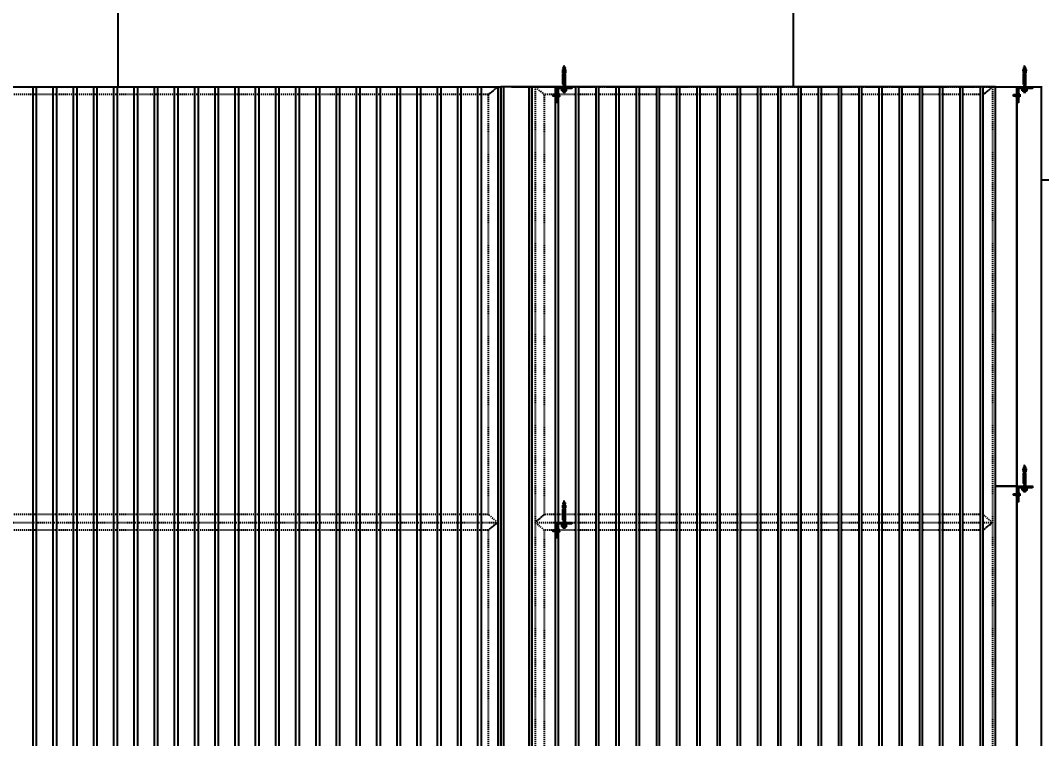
# Model space of a CAD drawing. Header units: millimetres. Extents: x -187664 to 435448, y -313239 to 299894.
# Drawn here: x 364332 to 367614, y 179358 to 181667 of the extents above; entities that cross this region are included whole.
import ezdxf
from ezdxf.enums import TextEntityAlignment as Align

# ---------------------------------------------------------------- set-up
doc = ezdxf.new("R2010")
doc.units = ezdxf.units.MM
doc.set_wipeout_variables(frame=1)
for name, pattern in [('CENTER', [2, 1.25, -0.25, 0.25, -0.25]), ('HIDDEN', [0.375, 0.25, -0.125]), ('TA_GL_000.70000', [1.925, 0.7, -0.175, 0.175, -0.175, 0.7]), ('TA_HL_001.00000', [6.5, 3.55, -2.95]), ('XKITLINE00', [0]), ('XKITLINE02', [4, 2, -2])]:
    doc.linetypes.add(name, pattern=pattern)
for name, color, linetype in [('000 - 0_SYM_DWG_GRIDLINE_MAIN_COLOR_251', 7, 'Continuous'), ('000 - EXISTING_BUILDING_MAIN_COLOR_251', 7, 'Continuous'), ('000 - EXISTING_DIM_MAIN_COLOR_251', 7, 'Continuous'), ('000 - GRID', 7, 'CENTER'), ('000 - STRUCTURE_STEEL_ACCESORIES_MAIN_COLOR_2', 7, 'Continuous'), ('000 - STRUCTURE_STEEL_ACCESORIES_WIPEOUT_', 7, 'Continuous'), ('010 - ASPG_ACCESSORIES_HATCH_', 7, 'Continuous'), ('010 - ASPG_ACCESSORIES_SUB_COLOR_2', 7, 'Continuous'), ('010 - ASPG_ACCESSORIES_SYMBOL_', 7, 'Continuous'), ('010 - ASPG_EXTR_MAIN_COLOR_2', 7, 'Continuous'), ('010 - ASPG_EXTR_WIPEOUT_', 7, 'Continuous'), ('010 - ASPG_FASTERN_HIDDEN_', 7, 'Continuous'), ('010 - ASPG_FASTERN_MAIN_COLOR_1', 7, 'Continuous'), ('010 - ASPG_FASTERN_SUB_COLOR_2', 7, 'Continuous'), ('010 - ASPG_FRAMING_MAIN_COLOR_1', 7, 'Continuous'), ('010 - ASPG_FRAMING_SUB_COLOR_1', 7, 'Continuous'), ('010 - ASPG_FRAMING_SUB_COLOR_2', 7, 'Continuous'), ('010 - ASPG_FRAMING_WIPEOUT_', 7, 'Continuous')]:
    doc.layers.add(name, color=color, linetype=linetype)
doc.layers.add('Bolt', color=7, linetype='Continuous', lineweight=0)
doc.layers.add('Part', color=7, linetype='Continuous', lineweight=0)
doc.styles.add('RomanS', font='arial.ttf', dxfattribs={"width": 0.8})
doc.styles.add('TA', font='', dxfattribs={"height": 4.5})
doc.styles.get('TA').set_extended_font_data('Cordia New')
doc.dimstyles.new('Dim-Cen', dxfattribs={"dimtxt": 3, "dimasz": 1, "dimexe": 0, "dimexo": 2.5, "dimgap": 1.5, "dimtad": 1, "dimdec": 0, "dimzin": 1, "dimdsep": 46, "dimtxsty": 'RomanS', "dimblk": 'CEN1', "dimcen": 0.09, "dimclrd": 7, "dimclre": 7, "dimclrt": 7, "dimadec": 0, "dimazin": 0, "dimtfac": 1, "dimtdec": 0, "dimtofl": 0, "dimtmove": 2, "dimatfit": 3, "dimfxl": 1, "dimtfill": 1, "dimtfillclr": 256, "dimtolj": 1, "dimtzin": 0, "dimarcsym": 0})

# ---------------------------------------------------------------- blocks, each defined once
blk = doc.blocks.new('*U4792')
at = {"layer": '000 - 0_SYM_DWG_GRIDLINE_MAIN_COLOR_251', "color": 7, "linetype": 'ByBlock', "ltscale": 5}
blk.add_line((20, 0), (-155.16, 0), dxfattribs=at)
at = {"color": 7, "style": 'TA', "flags": 1}
blk.add_attdef('LOCATION', (6, -6), '', height=4.5, rotation=270, dxfattribs=at)
blk = doc.blocks.new('W-1-PP19-ST-ENT1-1_20260610-094001_ELEVATION_2_DIMS')
at = {"layer": '000 - GRID', "color": 7, "linetype": 'TA_GL_000.70000', "xscale": 50, "yscale": 50, "zscale": 50, "rotation": 180}
blk.add_blockref('*U4792', (-5758, 113950), dxfattribs=at)
blk = doc.blocks.new('*A10731050')
at = {"layer": 'Part', "color": 7, "linetype": 'XKITLINE00', "lineweight": 0}
for p, q in [((223.389273, 36.662929), (220.989273, 36.662929)), ((220.989273, 36.662929), (220.989273, -28.217071)), ((223.389273, -28.217071), (223.389273, 36.662929))]:
    blk.add_line(p, q, dxfattribs=at)
blk = doc.blocks.new('*A11111087')
at = {"layer": 'Part', "color": 7, "linetype": 'XKITLINE00', "lineweight": 0}
blk.add_line((198.829275, -28.217071), (198.829275, 36.662929), dxfattribs=at)
blk = doc.blocks.new('*A11131088')
at = {"layer": 'Part', "color": 7, "linetype": 'XKITLINE00', "lineweight": 0}
for p, q in [((223.389273, 39.062929), (196.429275, 39.062929)), ((223.389273, 36.662929), (223.389273, 39.062929)), ((196.429275, 36.662929), (223.389273, 36.662929))]:
    blk.add_line(p, q, dxfattribs=at)
blk = doc.blocks.new('*A11141089')
at = {"layer": 'Part', "color": 7, "linetype": 'XKITLINE00', "lineweight": 0}
for p, q in [((198.989275, 27.542929), (198.989275, 27.022929)), ((198.989275, 27.542929), (220.829273, 27.542929)), ((220.829273, 27.542929), (220.829273, 27.022929)), ((198.989275, 27.022929), (220.829273, 27.022929))]:
    blk.add_line(p, q, dxfattribs=at)
blk = doc.blocks.new('*A11151090')
at = {"layer": 'Part', "color": 7, "linetype": 'XKITLINE00', "lineweight": 0}
for p, q in [((198.829275, 36.662929), (198.829275, 31.862929)), ((198.829275, 31.862929), (220.989273, 31.862929))]:
    blk.add_line(p, q, dxfattribs=at)
blk = doc.blocks.new('*A11551125')
at = {"layer": 'Part', "color": 7, "linetype": 'XKITLINE00', "lineweight": 0}
for p, q in [((218.989281, 31.542929), (218.189281, 31.542929)), ((218.189281, 27.542929), (218.189281, 31.542929)), ((218.989281, 27.542929), (218.989281, 31.542929)), ((218.189281, 9.142929), (218.189281, 26.974929)), ((218.989281, 9.142929), (218.989281, 26.974929)), ((218.189281, 5.782929), (218.189281, 8.574929)), ((218.989281, 5.782929), (218.989281, 8.574929)), ((218.189281, 5.782929), (218.989281, 5.782929))]:
    blk.add_line(p, q, dxfattribs=at)
blk = doc.blocks.new('*A11651135')
at = {"layer": 'Part', "color": 7, "linetype": 'XKITLINE00', "lineweight": 0}
for p, q in [((201.629275, 31.542929), (200.829275, 31.542929)), ((200.829275, 27.542929), (200.829275, 31.542929)), ((201.629275, 27.542929), (201.629275, 31.542929)), ((200.829275, 9.142929), (200.829275, 26.974929)), ((201.629275, 9.142929), (201.629275, 26.974929)), ((200.829275, 5.782929), (200.829275, 8.574929)), ((201.629275, 5.782929), (201.629275, 8.574929)), ((200.829275, 5.782929), (201.629275, 5.782929))]:
    blk.add_line(p, q, dxfattribs=at)
blk = doc.blocks.new('*A11721139')
at = {"layer": 'Part', "color": 7, "linetype": 'XKITLINE00', "lineweight": 0}
for p, q in [((200.829275, 26.974929), (200.829275, 27.022929)), ((201.629275, 26.974929), (200.829275, 26.974929)), ((201.629275, 27.022929), (201.629275, 26.974929))]:
    blk.add_line(p, q, dxfattribs=at)
blk = doc.blocks.new('*A11731140')
at = {"layer": 'Part', "color": 7, "linetype": 'XKITLINE00', "lineweight": 0}
for p, q in [((201.205275, 26.974929), (201.253275, 26.974929)), ((201.205275, 26.174929), (201.205275, 26.974929)), ((201.253275, 26.974929), (201.253275, 26.174929)), ((201.205275, 26.734929), (201.253275, 26.734929)), ((201.253275, 26.174929), (201.205275, 26.174929))]:
    blk.add_line(p, q, dxfattribs=at)
blk = doc.blocks.new('*A11741141')
at = {"layer": 'Bolt'}
for points in [[(201.045, 27.071), (201.045, 27.023), (200.933, 27.023), (200.933, 27.071)], [(201.525, 27.071), (201.525, 27.023), (201.413, 27.023), (201.413, 27.071)], [(201.045, 27.023), (201.045, 26.975), (200.933, 26.975), (200.933, 27.023)], [(201.525, 27.023), (201.525, 26.975), (201.413, 26.975), (201.413, 27.023)]]:
    blk.add_hatch(color=7, dxfattribs=at).paths.add_polyline_path(points, flags=17)
at = {"layer": 'Bolt', "color": 7, "linetype": 'XKITLINE00', "lineweight": 0}
for p, q in [((200.933, 27.023), (200.933, 27.071)), ((200.989, 26.912), (200.989, 27.255)), ((201.045, 27.023), (201.045, 27.071)), ((201.413, 27.023), (201.413, 27.071)), ((201.469, 26.912), (201.469, 27.255)), ((201.525, 27.023), (201.525, 27.071)), ((200.933, 26.975), (200.933, 27.023)), ((201.045, 26.975), (201.045, 27.023)), ((201.413, 26.975), (201.413, 27.023)), ((201.525, 26.975), (201.525, 27.023))]:
    blk.add_line(p, q, dxfattribs=at)
blk = doc.blocks.new('*A11751142')
at = {"layer": 'Part', "color": 7, "linetype": 'XKITLINE00', "lineweight": 0}
for p, q in [((200.349275, 31.622929), (200.349275, 31.702929)), ((200.349275, 31.702929), (202.109275, 31.702929)), ((200.349275, 31.622929), (202.109275, 31.622929)), ((202.109275, 31.622929), (202.109275, 31.702929))]:
    blk.add_line(p, q, dxfattribs=at)
blk = doc.blocks.new('*A11761143')
at = {"layer": 'Part', "color": 7, "linetype": 'XKITLINE00', "lineweight": 0}
for p, q in [((200.189275, 31.862929), (200.349275, 31.702929)), ((202.109275, 31.702929), (202.269275, 31.862929)), ((200.349275, 31.702929), (202.109275, 31.702929))]:
    blk.add_line(p, q, dxfattribs=at)
blk = doc.blocks.new('*A11771144')
at = {"layer": 'Bolt'}
for points in [[(200.565, 31.703), (200.565, 31.623), (200.453, 31.623), (200.453, 31.703)], [(202.005, 31.703), (202.005, 31.623), (201.893, 31.623), (201.893, 31.703)]]:
    blk.add_hatch(color=7, dxfattribs=at).paths.add_polyline_path(points, flags=17)
at = {"layer": 'Bolt', "color": 7, "linetype": 'XKITLINE00', "lineweight": 0}
for p, q in [((200.453, 31.623), (200.453, 31.703)), ((200.509, 31.623), (200.509, 31.703)), ((200.565, 31.623), (200.565, 31.703)), ((201.893, 31.623), (201.893, 31.703)), ((201.949, 31.623), (201.949, 31.703)), ((202.005, 31.623), (202.005, 31.703))]:
    blk.add_line(p, q, dxfattribs=at)
blk = doc.blocks.new('*A11781145')
at = {"layer": 'Bolt', "color": 7, "linetype": 'XKITLINE02', "lineweight": 0}
for p, q in [((201.165275, 31.518929), (201.205275, 31.518929)), ((201.101915, 31.382929), (201.445275, 31.382929)), ((201.165275, 31.246929), (201.205275, 31.246929)), ((201.205275, 31.438929), (201.253275, 31.438929)), ((201.205275, 31.326929), (201.253275, 31.326929))]:
    blk.add_line(p, q, dxfattribs=at)
blk = doc.blocks.new('*A11791146')
at = {"layer": 'Part', "color": 7, "linetype": 'XKITLINE00', "lineweight": 0}
for p, q in [((200.725275, 31.622929), (200.725275, 31.582929)), ((200.725275, 31.582929), (201.165275, 31.582929)), ((201.165275, 31.582929), (201.165275, 31.542929)), ((201.205275, 31.542929), (201.205275, 31.622929))]:
    blk.add_line(p, q, dxfattribs=at)
blk = doc.blocks.new('*A11841150')
at = {"layer": 'Part', "color": 7, "linetype": 'XKITLINE00', "lineweight": 0}
for p, q in [((218.189281, 27.022929), (218.189281, 26.974929)), ((218.189281, 26.974929), (218.989281, 26.974929)), ((218.989281, 26.974929), (218.989281, 27.022929))]:
    blk.add_line(p, q, dxfattribs=at)
blk = doc.blocks.new('*A11851151')
at = {"layer": 'Part', "color": 7, "linetype": 'XKITLINE00', "lineweight": 0}
for p, q in [((218.565281, 26.974929), (218.613281, 26.974929)), ((218.565281, 26.174929), (218.565281, 26.974929)), ((218.613281, 26.974929), (218.613281, 26.174929)), ((218.565281, 26.734929), (218.613281, 26.734929)), ((218.613281, 26.174929), (218.565281, 26.174929))]:
    blk.add_line(p, q, dxfattribs=at)
blk = doc.blocks.new('*A11861152')
at = {"layer": 'Bolt'}
for points in [[(218.405, 27.071), (218.405, 27.023), (218.293, 27.023), (218.293, 27.071)], [(218.885, 27.071), (218.885, 27.023), (218.773, 27.023), (218.773, 27.071)], [(218.405, 27.023), (218.405, 26.975), (218.293, 26.975), (218.293, 27.023)], [(218.885, 27.023), (218.885, 26.975), (218.773, 26.975), (218.773, 27.023)]]:
    blk.add_hatch(color=7, dxfattribs=at).paths.add_polyline_path(points, flags=17)
at = {"layer": 'Bolt', "color": 7, "linetype": 'XKITLINE00', "lineweight": 0}
for p, q in [((218.293, 27.023), (218.293, 27.071)), ((218.349, 26.912), (218.349, 27.255)), ((218.405, 27.023), (218.405, 27.071)), ((218.773, 27.023), (218.773, 27.071)), ((218.829, 26.912), (218.829, 27.255)), ((218.885, 27.023), (218.885, 27.071)), ((218.293, 26.975), (218.293, 27.023)), ((218.405, 26.975), (218.405, 27.023)), ((218.773, 26.975), (218.773, 27.023)), ((218.885, 26.975), (218.885, 27.023))]:
    blk.add_line(p, q, dxfattribs=at)
blk = doc.blocks.new('*A11871153')
at = {"layer": 'Bolt'}
blk.add_hatch(color=7, dxfattribs=at).paths.add_polyline_path([(223.293, 27.543), (223.293, 27.591), (223.645, 27.591), (223.645, 27.543)], flags=17)
blk.add_hatch(color=7, dxfattribs=at).paths.add_polyline_path([(223.293, 27.543), (223.293, 27.591), (223.645, 27.591), (223.645, 27.543)], flags=17)
at = {"layer": 'Bolt', "color": 7, "linetype": 'XKITLINE00', "lineweight": 0}
for p, q in [((223.293, 27.591), (223.293, 27.543)), ((223.293, 27.591), (223.293, 27.543)), ((223.469, 27.63), (223.469, 27.287)), ((223.469, 27.63), (223.469, 27.287)), ((223.645, 27.591), (223.645, 27.543)), ((223.645, 27.591), (223.645, 27.543))]:
    blk.add_line(p, q, dxfattribs=at)
blk = doc.blocks.new('*A11881154')
at = {"layer": 'Part', "color": 7, "linetype": 'XKITLINE00', "lineweight": 0}
for p, q in [((223.949273, 27.830929), (223.389273, 28.266485)), ((223.949273, 27.590929), (223.949273, 27.830929))]:
    blk.add_line(p, q, dxfattribs=at)
blk = doc.blocks.new('*A11891155')
at = {"layer": 'Part', "color": 7, "linetype": 'XKITLINE00', "lineweight": 0}
for p, q in [((223.389273, 27.590929), (223.949273, 27.590929)), ((223.949273, 27.590929), (223.949273, 27.542929)), ((223.389273, 27.542929), (223.949273, 27.542929))]:
    blk.add_line(p, q, dxfattribs=at)
blk = doc.blocks.new('*A11901156')
at = {"layer": 'Bolt'}
for points in [[(217.925, 31.703), (217.925, 31.623), (217.813, 31.623), (217.813, 31.703)], [(219.365, 31.703), (219.365, 31.623), (219.253, 31.623), (219.253, 31.703)]]:
    blk.add_hatch(color=7, dxfattribs=at).paths.add_polyline_path(points, flags=17)
at = {"layer": 'Bolt', "color": 7, "linetype": 'XKITLINE00', "lineweight": 0}
for p, q in [((217.813, 31.623), (217.813, 31.703)), ((217.869, 31.623), (217.869, 31.703)), ((217.925, 31.623), (217.925, 31.703)), ((219.253, 31.623), (219.253, 31.703)), ((219.309, 31.623), (219.309, 31.703)), ((219.365, 31.623), (219.365, 31.703))]:
    blk.add_line(p, q, dxfattribs=at)
blk = doc.blocks.new('*A11911157')
at = {"layer": 'Bolt', "color": 7, "linetype": 'XKITLINE02', "lineweight": 0}
for p, q in [((218.525281, 31.518929), (218.565281, 31.518929)), ((218.461921, 31.382929), (218.805281, 31.382929)), ((218.525281, 31.246929), (218.565281, 31.246929)), ((218.565281, 31.438929), (218.613281, 31.438929)), ((218.565281, 31.326929), (218.613281, 31.326929))]:
    blk.add_line(p, q, dxfattribs=at)
blk = doc.blocks.new('*A11921158')
at = {"layer": 'Part', "color": 7, "linetype": 'XKITLINE00', "lineweight": 0}
for p, q in [((218.085281, 31.622929), (218.085281, 31.582929)), ((218.085281, 31.582929), (218.525281, 31.582929)), ((218.525281, 31.582929), (218.525281, 31.542929)), ((218.565281, 31.542929), (218.565281, 31.622929))]:
    blk.add_line(p, q, dxfattribs=at)
blk = doc.blocks.new('*A11931159')
at = {"layer": 'Part', "color": 7, "linetype": 'XKITLINE00', "lineweight": 0}
for p, q in [((217.549281, 31.862929), (217.709281, 31.702929)), ((219.469281, 31.702929), (219.629281, 31.862929)), ((217.709281, 31.702929), (219.469281, 31.702929))]:
    blk.add_line(p, q, dxfattribs=at)
blk = doc.blocks.new('*A11941160')
at = {"layer": 'Part', "color": 7, "linetype": 'XKITLINE00', "lineweight": 0}
for p, q in [((217.709281, 31.622929), (217.709281, 31.702929)), ((217.709281, 31.702929), (219.469281, 31.702929)), ((217.709281, 31.622929), (219.469281, 31.622929)), ((219.469281, 31.622929), (219.469281, 31.702929))]:
    blk.add_line(p, q, dxfattribs=at)
blk = doc.blocks.new('CEN1')
at = {"color": 7}
for p, q in [((0, 1.5), (0, -1.5)), ((1.5, 0), (-1.5, 0))]:
    blk.add_line(p, q, dxfattribs=at)
blk.add_circle((0, 0), 0.75, dxfattribs=at)
blk = doc.blocks.new('*D5312')
at = {"layer": '000 - EXISTING_DIM_MAIN_COLOR_251', "color": 7, "lineweight": -2, "transparency": 16777216}
for p, q in [((-4058, 114866.8), (-4058, 115242.7)), ((-3478, 115242.7), (-4008, 115242.7)), ((-3428, 113387.7), (-3428, 115242.7))]:
    blk.add_line(p, q, dxfattribs=at)
at = {"layer": '000 - EXISTING_DIM_MAIN_COLOR_251', "color": 7, "lineweight": -2, "transparency": 16777216, "xscale": 50, "yscale": 50, "zscale": 50, "rotation": 180}
blk.add_blockref('CEN1', (-4058, 115242.7), dxfattribs=at)
at = {"layer": '000 - EXISTING_DIM_MAIN_COLOR_251', "color": 7, "lineweight": -2, "transparency": 16777216, "xscale": 50, "yscale": 50, "zscale": 50}
blk.add_blockref('CEN1', (-3428, 115242.7), dxfattribs=at)
at = {"layer": '000 - EXISTING_DIM_MAIN_COLOR_251', "color": 7, "transparency": 16777216, "insert": (-3743, 115394.3), "char_height": 150, "attachment_point": 5, "style": 'RomanS', "bg_fill": 3, "box_fill_scale": 1.1, "bg_fill_color": 256, "bg_fill_true_color": 13158600, "bg_fill_transparency": 0}
blk.add_mtext('\\A1;630', dxfattribs=at)
blk = doc.blocks.new('*D5313')
at = {"layer": '000 - EXISTING_DIM_MAIN_COLOR_251', "color": 7, "lineweight": -2, "transparency": 16777216}
for p, q in [((-3428, 113387.7), (-3428, 115242.7)), ((-3378, 115242.7), (-1308, 115242.7)), ((-1258, 113425.8), (-1258, 115242.7))]:
    blk.add_line(p, q, dxfattribs=at)
at = {"layer": '000 - EXISTING_DIM_MAIN_COLOR_251', "color": 7, "lineweight": -2, "transparency": 16777216, "xscale": 50, "yscale": 50, "zscale": 50, "rotation": 180}
blk.add_blockref('CEN1', (-3428, 115242.7), dxfattribs=at)
at = {"layer": '000 - EXISTING_DIM_MAIN_COLOR_251', "color": 7, "lineweight": -2, "transparency": 16777216, "xscale": 50, "yscale": 50, "zscale": 50}
blk.add_blockref('CEN1', (-1258, 115242.7), dxfattribs=at)
at = {"layer": '000 - EXISTING_DIM_MAIN_COLOR_251', "color": 7, "transparency": 16777216, "insert": (-2343, 115394.3), "char_height": 150, "attachment_point": 5, "style": 'RomanS', "bg_fill": 3, "box_fill_scale": 1.1, "bg_fill_color": 256, "bg_fill_true_color": 13158600, "bg_fill_transparency": 0}
blk.add_mtext('\\A1;2170', dxfattribs=at)
blk = doc.blocks.new('*D5314')
at = {"layer": '000 - EXISTING_DIM_MAIN_COLOR_251', "color": 7, "lineweight": -2, "transparency": 16777216}
for p, q in [((-1258, 113387.7), (-1258, 115242.7)), ((-1208, 115242.7), (-50, 115242.7)), ((0, 113336.8), (0, 115242.7))]:
    blk.add_line(p, q, dxfattribs=at)
at = {"layer": '000 - EXISTING_DIM_MAIN_COLOR_251', "color": 7, "lineweight": -2, "transparency": 16777216, "xscale": 50, "yscale": 50, "zscale": 50, "rotation": 180}
blk.add_blockref('CEN1', (-1258, 115242.7), dxfattribs=at)
at = {"layer": '000 - EXISTING_DIM_MAIN_COLOR_251', "color": 7, "lineweight": -2, "transparency": 16777216, "xscale": 50, "yscale": 50, "zscale": 50}
blk.add_blockref('CEN1', (0, 115242.7), dxfattribs=at)
at = {"layer": '000 - EXISTING_DIM_MAIN_COLOR_251', "color": 7, "transparency": 16777216, "insert": (-629, 115394.3), "char_height": 150, "attachment_point": 5, "style": 'RomanS', "bg_fill": 3, "box_fill_scale": 1.1, "bg_fill_color": 256, "bg_fill_true_color": 13158600, "bg_fill_transparency": 0}
blk.add_mtext('\\A1;1258', dxfattribs=at)
blk = doc.blocks.new('*U5306')
at = {"color": 7}
blk.add_wipeout([(50, 0), (1770, 0), (1770, 8400), (50, 8400)], dxfattribs=at).dxf.layer = '010 - ASPG_EXTR_WIPEOUT_'
at = {"layer": '010 - ASPG_EXTR_MAIN_COLOR_2', "color": 7}
for points in [[(113.3, 0), (123.6, 0), (123.6, 8400), (113.3, 8400)], [(178.3, 0), (188.6, 0), (188.6, 8400), (178.3, 8400)], [(243.3, 0), (253.6, 0), (253.6, 8400), (243.3, 8400)], [(308.3, 0), (318.6, 0), (318.6, 8400), (308.3, 8400)], [(373.3, 0), (383.6, 0), (383.6, 8400), (373.3, 8400)], [(438.3, 0), (448.6, 0), (448.6, 8400), (438.3, 8400)], [(503.3, 0), (513.6, 0), (513.6, 8400), (503.3, 8400)], [(568.3, 0), (578.6, 0), (578.6, 8400), (568.3, 8400)], [(633.3, 0), (643.6, 0), (643.6, 8400), (633.3, 8400)], [(698.3, 0), (708.6, 0), (708.6, 8400), (698.3, 8400)], [(763.3, 0), (773.6, 0), (773.6, 8400), (763.3, 8400)], [(828.3, 0), (838.6, 0), (838.6, 8400), (828.3, 8400)], [(893.3, 0), (903.6, 0), (903.6, 8400), (893.3, 8400)], [(958.3, 0), (968.6, 0), (968.6, 8400), (958.3, 8400)], [(1023.3, 0), (1033.6, 0), (1033.6, 8400), (1023.3, 8400)], [(1088.3, 0), (1098.6, 0), (1098.6, 8400), (1088.3, 8400)], [(1153.3, 0), (1163.6, 0), (1163.6, 8400), (1153.3, 8400)], [(1218.3, 0), (1228.6, 0), (1228.6, 8400), (1218.3, 8400)], [(1283.3, 0), (1293.6, 0), (1293.6, 8400), (1283.3, 8400)], [(1348.3, 0), (1358.6, 0), (1358.6, 8400), (1348.3, 8400)], [(1413.3, 0), (1423.6, 0), (1423.6, 8400), (1413.3, 8400)], [(1478.3, 0), (1488.6, 0), (1488.6, 8400), (1478.3, 8400)], [(1543.3, 0), (1553.6, 0), (1553.6, 8400), (1543.3, 8400)]]:
    blk.add_lwpolyline(points, close=True, dxfattribs=at)
at = {"layer": '010 - ASPG_FRAMING_SUB_COLOR_2', "color": 7}
blk.add_lwpolyline([(50, 0), (1770, 0), (1770, 8400), (50, 8400)], close=True, dxfattribs=at)
at = {"color": 7}
blk.add_wipeout([(-50, 0), (50, 0), (50, 8400), (-50, 8400)], dxfattribs=at).dxf.layer = '010 - ASPG_EXTR_WIPEOUT_'
at = {"layer": '010 - ASPG_EXTR_MAIN_COLOR_2', "color": 7}
blk.add_lwpolyline([(48.3, 0), (58.6, 0), (58.6, 8400), (48.3, 8400)], close=True, dxfattribs=at)
at = {"layer": '010 - ASPG_FRAMING_MAIN_COLOR_1', "color": 7}
for points in [[(-50, 0), (-40, 0), (-40, 8400), (-50, 8400)], [(40, 0), (50, 0), (50, 8400), (40, 8400)]]:
    blk.add_lwpolyline(points, close=True, dxfattribs=at)
at = {"layer": '010 - ASPG_FRAMING_SUB_COLOR_2', "color": 7}
blk.add_lwpolyline([(-50, 0), (50, 0), (50, 8400), (-50, 8400)], close=True, dxfattribs=at)
blk = doc.blocks.new('*U5307')
at = {"color": 7}
blk.add_wipeout([(50, 0), (1540, 0), (1540, 8400), (50, 8400)], dxfattribs=at).dxf.layer = '010 - ASPG_EXTR_WIPEOUT_'
at = {"layer": '010 - ASPG_EXTR_MAIN_COLOR_2', "color": 7}
for points in [[(125, 0), (135.2, 0), (135.2, 8400), (125, 8400)], [(190, 0), (200.2, 0), (200.2, 8400), (190, 8400)], [(255, 0), (265.2, 0), (265.2, 8400), (255, 8400)], [(320, 0), (330.2, 0), (330.2, 8400), (320, 8400)], [(385, 0), (395.2, 0), (395.2, 8400), (385, 8400)], [(450, 0), (460.2, 0), (460.2, 8400), (450, 8400)], [(515, 0), (525.2, 0), (525.2, 8400), (515, 8400)], [(580, 0), (590.2, 0), (590.2, 8400), (580, 8400)], [(645, 0), (655.2, 0), (655.2, 8400), (645, 8400)], [(710, 0), (720.2, 0), (720.2, 8400), (710, 8400)], [(775, 0), (785.2, 0), (785.2, 8400), (775, 8400)], [(840, 0), (850.2, 0), (850.2, 8400), (840, 8400)], [(905, 0), (915.2, 0), (915.2, 8400), (905, 8400)], [(970, 0), (980.2, 0), (980.2, 8400), (970, 8400)], [(1035, 0), (1045.2, 0), (1045.2, 8400), (1035, 8400)], [(1100, 0), (1110.2, 0), (1110.2, 8400), (1100, 8400)], [(1165, 0), (1175.2, 0), (1175.2, 8400), (1165, 8400)], [(1230, 0), (1240.2, 0), (1240.2, 8400), (1230, 8400)], [(1295, 0), (1305.2, 0), (1305.2, 8400), (1295, 8400)], [(1360, 0), (1370.2, 0), (1370.2, 8400), (1360, 8400)], [(1425, 0), (1435.2, 0), (1435.2, 8400), (1425, 8400)], [(1490, 0), (1500.2, 0), (1500.2, 8400), (1490, 8400)]]:
    blk.add_lwpolyline(points, close=True, dxfattribs=at)
at = {"layer": '010 - ASPG_FRAMING_SUB_COLOR_2', "color": 7}
blk.add_lwpolyline([(50, 0), (1540, 0), (1540, 8400), (50, 8400)], close=True, dxfattribs=at)
at = {"color": 7}
blk.add_wipeout([(-50, 0), (50, 0), (50, 8400), (-50, 8400)], dxfattribs=at).dxf.layer = '010 - ASPG_EXTR_WIPEOUT_'
at = {"layer": '010 - ASPG_FRAMING_MAIN_COLOR_1', "color": 7}
for points in [[(-50, 0), (-40, 0), (-40, 8400), (-50, 8400)], [(40, 0), (50, 0), (50, 8400), (40, 8400)]]:
    blk.add_lwpolyline(points, close=True, dxfattribs=at)
at = {"layer": '010 - ASPG_FRAMING_SUB_COLOR_2', "color": 7}
blk.add_lwpolyline([(-50, 0), (50, 0), (50, 8400), (-50, 8400)], close=True, dxfattribs=at)
blk = doc.blocks.new('*U5828')
at = {"color": 7}
blk.add_wipeout([(7700, 67.8), (7700, 146.8), (0, 146.8), (0, 67.8)], dxfattribs=at).dxf.layer = '010 - ASPG_EXTR_WIPEOUT_'
at = {"layer": '010 - ASPG_EXTR_MAIN_COLOR_2', "color": 7}
blk.add_lwpolyline([(7700, 69.8), (7700, 146.8), (0, 146.8), (0, 69.8)], close=True, dxfattribs=at)
blk = doc.blocks.new('*U5735')
at = {"layer": '010 - ASPG_ACCESSORIES_SUB_COLOR_2', "color": 7}
for p, q in [((-2.1, -1.5), (-2.1, 0)), ((2.1, -1), (2.1, 0)), ((-2.7, -1.9), (2.7, -1.4)), ((-2.7, -1.9), (-2.1, -1.5)), ((-2.7, -1.9), (-2.1, -2.3)), ((-2.7, -3.7), (2.7, -3.2)), ((-2.7, -3.7), (-2.1, -3.3)), ((-2.7, -3.7), (-2.1, -4.1)), ((-2.7, -5.5), (2.7, -5)), ((-2.7, -5.5), (2.7, -5)), ((-2.7, -5.5), (-2.1, -5.1)), ((-2.7, -5.5), (-2.1, -5.1)), ((-2.7, -5.5), (-2.1, -5.9)), ((-2.7, -5.5), (-2.1, -5.9)), ((-2.7, -7.3), (2.7, -6.8)), ((-2.7, -7.3), (-2.1, -6.9)), ((-2.7, -7.3), (-2.1, -7.7)), ((-2.7, -9.1), (-2.1, -8.7)), ((-2.7, -9.1), (-1.6, -9)), ((-2.7, -9.1), (-2.1, -9.5)), ((-2.7, -10.9), (-2.1, -10.5)), ((-2.7, -10.9), (-1.8, -10.8)), ((-2.7, -10.9), (-2.1, -11.3)), ((-2.1, -1.5), (2.1, -1)), ((-2.1, -2.3), (2.1, -1.8)), ((-2.1, -3.3), (-2.1, -2.3)), ((-2.1, -3.3), (2.1, -2.8)), ((-2.1, -4.1), (2.1, -3.6)), ((-2.1, -5.1), (-2.1, -4.1)), ((-2.1, -5.1), (2.1, -4.6)), ((-2.1, -5.1), (2.1, -4.6)), ((-2.1, -5.9), (2.1, -5.4)), ((-2.1, -5.9), (2.1, -5.4)), ((-2.1, -6.9), (-2.1, -5.9)), ((-2.1, -6.9), (-2.1, -5.9)), ((-2.1, -6.9), (2.1, -6.4)), ((-2.1, -7.7), (2.1, -7.2)), ((-2.1, -8.7), (-2.1, -7.7)), ((-2.1, -8.7), (-1.1, -8.6)), ((-2.1, -9.5), (-1.6, -9.4)), ((-2.1, -10.5), (-2.1, -9.5)), ((-2.1, -10.5), (-1.8, -10.5)), ((-2.1, -11.3), (-1.9, -11.2)), ((-2.1, -12.4), (-2.1, -11.3)), ((-2.1, -12.4), (-2.1, -15.6)), ((0, -17.2), (-2.1, -15.6)), ((0, -17.2), (2.1, -15.6)), ((0.4, -8.4), (2.1, -8.2)), ((0.7, -8.8), (2.7, -8.6)), ((0.7, -9.1), (2.1, -9)), ((0.7, -10.2), (2.1, -10)), ((0.7, -10.6), (2.7, -10.4)), ((0.7, -10.9), (2.1, -10.8)), ((2.7, -1.4), (2.1, -1)), ((2.7, -1.4), (2.1, -1.8)), ((2.1, -2.8), (2.1, -1.8)), ((2.7, -3.2), (2.1, -2.8)), ((2.7, -3.2), (2.1, -3.6)), ((2.1, -4.6), (2.1, -3.6)), ((2.7, -5), (2.1, -4.6)), ((2.7, -5), (2.1, -4.6)), ((2.7, -5), (2.1, -5.4)), ((2.7, -5), (2.1, -5.4)), ((2.1, -6.4), (2.1, -5.4)), ((2.1, -6.4), (2.1, -5.4)), ((2.7, -6.8), (2.1, -6.4)), ((2.7, -6.8), (2.1, -7.2)), ((2.1, -8.2), (2.1, -7.2)), ((2.7, -8.6), (2.1, -8.2)), ((2.7, -8.6), (2.1, -9)), ((2.1, -10), (2.1, -9)), ((2.7, -10.4), (2.1, -10)), ((2.7, -10.4), (2.1, -10.8)), ((2.1, -10.8), (2.1, -15.6))]:
    blk.add_line(p, q, dxfattribs=at)
blk.add_lwpolyline([(0, -17.2), (0.7, -11.5), (0.7, -8.7, 0.417657), (0.4, -8.4, 0.070993), (-1.5, -8.7), (-2.1, -12.4)], format="xyb", dxfattribs=at)
at = {"layer": '010 - ASPG_ACCESSORIES_SYMBOL_', "color": 7, "linetype": 'CENTER'}
blk.add_line((0, 6.1), (0, -18.2), dxfattribs=at)
at = {"layer": '010 - ASPG_FASTERN_MAIN_COLOR_1', "color": 7}
for p, q in [((-5.5, 0.5), (-5.5, 0)), ((5.5, 0), (-5.5, 0)), ((-5.2, 0.9), (-4.2, 1.2)), ((5.2, 0.9), (-5.2, 0.9)), ((-4.2, 5), (-4.2, 1.2)), ((4.2, 1.2), (-4.2, 1.2)), ((3.1, 5.5), (-3.1, 5.5)), ((-2.6, 0.9), (-2.1, 1.2)), ((-2.1, 5), (-2.1, 1.2)), ((2.1, 5), (2.1, 1.2)), ((2.4, 0.9), (2.1, 1.2)), ((4.2, 5), (4.2, 1.2)), ((5.2, 0.9), (4.2, 1.2)), ((5.5, 0.5), (5.5, 0))]:
    blk.add_line(p, q, dxfattribs=at)
for centre, radius, start, end in [((-5.2, 0.5), 0.3, 90, 180), ((-3.1, 3.9), 1.56, 48.0171, 131.9829), ((0, -0.2), 5.63, 68.2799, 111.7201), ((3.1, 3.9), 1.56, 48.0171, 131.9829), ((5.2, 0.5), 0.3, 0, 90)]:
    blk.add_arc(centre, radius, start, end, dxfattribs=at)
blk = doc.blocks.new('000_ASPG_TYP_FILES_EXPANSION_BOLT_1')
at = {"layer": '010 - ASPG_FASTERN_HIDDEN_', "color": 7, "linetype": 'CENTER'}
blk.add_line((-15.3, 0), (74.9, 0), dxfattribs=at)
at = {"layer": '010 - ASPG_FASTERN_MAIN_COLOR_1', "color": 7}
for p, q in [((-8, 7.2), (-7.4, 7.9)), ((-8, 7.2), (-8, -7.2)), ((-7.4, 7.9), (-2.2, 7.9)), ((-7.4, 3.9), (-2.2, 3.9)), ((-1.6, 7.2), (-2.2, 7.9)), ((-1.6, 7.2), (-1.6, -7.2)), ((-7.4, -7.9), (-8, -7.2)), ((-7.4, -3.9), (-2.2, -3.9)), ((-7.4, -7.9), (-2.2, -7.9)), ((-2.2, -7.9), (-1.6, -7.2))]:
    blk.add_line(p, q, dxfattribs=at)
blk.add_lwpolyline([(-1.6, -8.4), (0, -8.4), (0, 8.4), (-1.6, 8.4)], close=True, dxfattribs=at)
for centre, radius, start, end in [((-4.7, 5.9), 3.33, 143.8846, 216.1154), ((4.4, 0), 12.4, 161.4826, 198.5174), ((-4.9, 5.9), 3.33, 323.8846, 36.1154), ((-14, 0), 12.4, 341.4826, 18.5174), ((-4.7, -5.9), 3.33, 143.8846, 216.1154), ((-4.9, -5.9), 3.33, 323.8846, 36.1154)]:
    blk.add_arc(centre, radius, start, end, dxfattribs=at)
at = {"layer": '010 - ASPG_FASTERN_SUB_COLOR_2', "color": 7}
for p, q in [((-13, 2), (-12.2, 2.8)), ((-13, -2), (-13, 2)), ((-11.7, 2.8), (-12.2, -2.8)), ((-12.2, 2.8), (-11.7, 2.8)), ((-10.9, 4), (-11.7, 2.8)), ((-10.9, 4), (-11.6, -4)), ((-10.3, 2.8), (-10.9, 4)), ((-10.3, 2.8), (-10.8, -2.8)), ((-9.5, 4), (-10.3, 2.8)), ((-9.5, 4), (-10.2, -4)), ((-8.9, 2.8), (-9.5, 4)), ((-8.9, 2.8), (-9.4, -2.8)), ((-8.2, 4), (-8.9, 2.8)), ((-8.2, 4), (-8.8, -4)), ((0.7, 4), (-0.1, 2.8)), ((0.7, 4), (0, -4)), ((1.3, 2.8), (0.7, 4)), ((1.3, 2.8), (0.8, -2.8)), ((2, 4), (1.3, 2.8)), ((2, 4), (1.4, -4)), ((2.6, 2.8), (2, 4)), ((2.6, 2.8), (2.2, -2.8)), ((3.4, 4), (2.6, 2.8)), ((3.4, 4), (2.7, -4)), ((4, 2.8), (3.4, 4)), ((4, 2.8), (3.5, -2.8)), ((4.8, 4), (4, 2.8)), ((4.8, 4), (4.1, -4)), ((5.4, 2.8), (4.8, 4)), ((5.4, 2.8), (4.9, -2.8)), ((6.2, 4), (5.4, 2.8)), ((6.2, 4), (5.5, -4)), ((6.8, 2.8), (6.2, 4)), ((6.8, 2.8), (6.3, -2.8)), ((7.6, 4), (6.8, 2.8)), ((7.6, 4), (6.9, -4)), ((8.2, 2.8), (7.6, 4)), ((8.2, 2.8), (7.7, -2.8)), ((9, 4), (8.2, 2.8)), ((9, 4), (8.3, -4)), ((9.6, 2.8), (9, 4)), ((9.6, 2.8), (9.1, -2.8)), ((10.4, 4), (9.6, 2.8)), ((10.4, 4), (9.7, -4)), ((11, 2.8), (10.4, 4)), ((11, 2.8), (10.5, -2.8)), ((11.7, 4), (11, 2.8)), ((11.7, 4), (11.1, -4)), ((12.3, 2.8), (11.7, 4)), ((12.3, 2.8), (11.9, -2.8)), ((13.1, 4), (12.3, 2.8)), ((13.1, 4), (12.4, -4)), ((13.1, 4), (47.5, 4)), ((47.5, 3), (47.5, 4)), ((50.5, 3), (47.5, 3)), ((50.5, 4), (60.3, 4.6)), ((50.5, 2), (50.5, 4)), ((50.5, 2), (51.5, 2)), ((50.5, -4), (50.5, 1)), ((50.7, 1.2), (51, 1.2)), ((52, 0.2), (52, -0.7)), ((52.5, 1), (52.5, 0)), ((54.7, -0.3), (55.3, 1.3)), ((55, -1.1), (55.7, 0.8)), ((56.2, 2), (57.5, 2)), ((56.7, 1.4), (57.1, 1.4)), ((58.1, 0.5), (58.2, -0.8)), ((58.5, 1), (58.5, 0)), ((60.3, 4.6), (60.3, -1.1)), ((67.5, 4), (60.3, 3.3)), ((67.5, -4), (67.5, 4)), ((-13, -2), (-12.2, -2.8)), ((-11.6, -4), (-12.2, -2.8)), ((-10.8, -2.8), (-11.6, -4)), ((-10.2, -4), (-10.8, -2.8)), ((-9.4, -2.8), (-10.2, -4)), ((-8.8, -4), (-9.4, -2.8)), ((-8, -2.8), (-8.8, -4)), ((0.8, -2.8), (0, -4)), ((1.4, -4), (0.8, -2.8)), ((2.2, -2.8), (1.4, -4)), ((2.7, -4), (2.2, -2.8)), ((3.5, -2.8), (2.7, -4)), ((4.1, -4), (3.5, -2.8)), ((4.9, -2.8), (4.1, -4)), ((5.5, -4), (4.9, -2.8)), ((6.3, -2.8), (5.5, -4)), ((6.9, -4), (6.3, -2.8)), ((7.7, -2.8), (6.9, -4)), ((8.3, -4), (7.7, -2.8)), ((9.1, -2.8), (8.3, -4)), ((9.7, -4), (9.1, -2.8)), ((10.5, -2.8), (9.7, -4)), ((11.1, -4), (10.5, -2.8)), ((11.9, -2.8), (11.1, -4)), ((12.4, -4), (11.9, -2.8)), ((12.5, -4), (47.5, -4)), ((47.5, -4), (47.5, -3)), ((47.5, -3), (50.5, -3)), ((60.3, -4.7), (50.5, -4)), ((53, -1.7), (54.1, -1.7)), ((53.5, -1), (53.8, -1)), ((59.2, -1.7), (60.3, -1.7)), ((59.5, -1), (60.3, -1.1)), ((60.3, -1.7), (60.3, -4.7)), ((60.3, -3.3), (67.5, -4))]:
    blk.add_line(p, q, dxfattribs=at)
for centre, start, end in [((51, 0.2), 0, 121.9394), ((51.5, 1), 0, 90), ((56.2, 1), 90, 161.5651), ((56.7, 0.4), 90, 159.1163), ((57.1, 0.4), 3.0186, 90), ((57.5, 1), 0, 90), ((53, -0.7), 180, 270), ((53.5, 0), 180, 270), ((53.8, 0), 270, 341.5651), ((54.1, -0.7), 270, 339.1163), ((59.2, -0.7), 183.0186, 270), ((59.5, 0), 180, 267.8255)]:
    blk.add_arc(centre, 1, start, end, dxfattribs=at)
blk = doc.blocks.new('*U5745')
at = {"color": 7}
blk.add_wipeout([(-50, 5), (-5, 5), (-5, 50), (0, 50), (0, 0), (-50, 0)], dxfattribs=at).dxf.layer = '000 - STRUCTURE_STEEL_ACCESORIES_WIPEOUT_'
at = {"layer": '010 - ASPG_ACCESSORIES_HATCH_'}
h = blk.add_hatch(dxfattribs=at)
h.set_pattern_fill('ANSI32', scale=0.03)
h.set_pattern_definition([(45, (-2702421.3236, -137477.4248), (-2.0205576272, 2.0205576272), []), (45, (-2702419.9766, -137477.4248), (-2.0205576272, 2.0205576272), [])])
h.paths.add_polyline_path([(-50, 5), (-5, 5), (-5, 50), (0, 50), (0, 0), (-50, 0)])
at = {"layer": '000 - STRUCTURE_STEEL_ACCESORIES_MAIN_COLOR_2', "color": 7}
blk.add_lwpolyline([(-50, 5), (-5, 5), (-5, 50), (0, 50), (0, 0), (-50, 0)], close=True, dxfattribs=at)
at = {"color": 7}
for name, p, rotation in [('*U5735', (-5, 27.5), 90.00000000000001), ('000_ASPG_TYP_FILES_EXPANSION_BOLT_1', (-25, 5), 270)]:
    blk.add_blockref(name, p, dxfattribs=dict(at, rotation=rotation))
blk = doc.blocks.new('*U5829')
at = {"color": 7}
blk.add_wipeout([(0, 0), (1283.3, 0), (1283.3, 67.3), (0, 67.3)], dxfattribs=at).dxf.layer = '010 - ASPG_FRAMING_WIPEOUT_'
at = {"layer": '010 - ASPG_FRAMING_SUB_COLOR_2', "color": 7}
blk.add_lwpolyline([(0, 0), (1283.3, 0), (1283.3, 67.3), (0, 67.3)], close=True, dxfattribs=at)
at = {"color": 7, "xscale": -1, "rotation": 90}
blk.add_blockref('*U5745', (1283.3, 68.5), dxfattribs=at)
blk = doc.blocks.new('*U5835')
at = {"layer": '010 - ASPG_FRAMING_SUB_COLOR_1', "color": 7, "linetype": 'ByBlock'}
for points in [[(0, 0), (0, 1470), (25, 1440), (25, 30), (0, 0)], [(1400, 1470), (0, 1470), (25, 1440), (1375, 1440)], [(1400, 0), (1400, 1470), (1375, 1440), (1375, 30), (1400, 0)], [(25, 30), (1375, 30), (1400, 0), (0, 0), (25, 30)]]:
    blk.add_lwpolyline(points, close=True, dxfattribs=at)
at = {"color": 7, "xscale": -1, "rotation": 90}
blk.add_blockref('*U5745', (1400, 68.5), dxfattribs=at)
blk = doc.blocks.new('*U5834')
at = {"layer": '010 - ASPG_FRAMING_SUB_COLOR_1', "color": 7, "linetype": 'ByBlock'}
for points in [[(0, 0), (0, 1700), (25, 1670), (25, 30), (0, 0)], [(1400, 1700), (0, 1700), (25, 1670), (1375, 1670)], [(1400, 0), (1400, 1700), (1375, 1670), (1375, 30), (1400, 0)], [(25, 30), (1375, 30), (1400, 0), (0, 0), (25, 30)]]:
    blk.add_lwpolyline(points, close=True, dxfattribs=at)
at = {"color": 7, "xscale": -1, "rotation": 90}
blk.add_blockref('*U5745', (1400, 68.5), dxfattribs=at)
blk = doc.blocks.new('W-1-PP19-ST-ENT1-1_20260611-185229_ELEVATION_2_ST')
at = {"layer": '000 - EXISTING_BUILDING_MAIN_COLOR_251'}
h = blk.add_hatch(dxfattribs=at)
h.set_pattern_fill('ANSI31', scale=100, angle=45)
h.set_pattern_definition([(90, (-12477.15, 83424.1), (-317.5, 0), [])])
h.paths.add_polyline_path([(-529.4, 113947.1), (-3980, 113947.1), (-3980, 105550), (-529.4, 105550)])
at = {"layer": '000 - EXISTING_BUILDING_MAIN_COLOR_251', "color": 7, "linetype": 'HIDDEN', "ltscale": 20}
blk.add_lwpolyline([(-529.4, 113947.1), (-4028, 113947.1), (-4028, 105550), (-529.4, 105550)], close=True, dxfattribs=at)
at = {"color": 7, "lineweight": 0, "xscale": 125, "yscale": 125, "zscale": 125}
for name in ['*A11131088', '*A11111087', '*A11151090', '*A10731050', '*A11761143', '*A11931159', '*A11751142', '*A11771144', '*A11791146', '*A11651135', '*A11781145', '*A11941160', '*A11901156', '*A11921158', '*A11551125', '*A11911157', '*A11881154', '*A11141089', '*A11871153', '*A11891155', '*A11721139', '*A11741141', '*A11841150', '*A11861152', '*A11731140', '*A11851151']:
    blk.add_blockref(name, (-28581.7, 109067.1), dxfattribs=at)
at = {"layer": '000 - EXISTING_DIM_MAIN_COLOR_251', "color": 7, "style": 'RomanS'}
for tag, p in [('A1', (-4058, 116538.2)), ('A', (0, 116524.1))]:
    blk.add_attdef(tag, text='', height=250, dxfattribs=at).set_placement(p, align=Align.MIDDLE_CENTER)
at = {"layer": '000 - EXISTING_DIM_MAIN_COLOR_251', "color": 7}
dim = blk.add_linear_dim(base=(-4058, 115242.7), p1=(-3428, 113262.7), p2=(-4058, 114741.8), dimstyle='Dim-Cen', override={"dimscale": 50, "dimclrd": 7, "dimclre": 7, "dimclrt": 7}, dxfattribs=at)
dim.commit()
dim.dimension.update_dxf_attribs({"geometry": '*D5312', "text_midpoint": (-3743, 115394.3)})
dim = blk.add_linear_dim(base=(-1258, 115242.7), p1=(-3428, 113262.7), p2=(-1258, 113300.8), angle=180, dimstyle='Dim-Cen', override={"dimscale": 50, "dimclrd": 7, "dimclre": 7, "dimclrt": 7}, dxfattribs=at)
dim.commit()
dim.dimension.update_dxf_attribs({"geometry": '*D5313', "text_midpoint": (-2343, 115394.3)})
dim = blk.add_linear_dim(base=(0, 115242.7), p1=(-1258, 113262.7), p2=(0, 113211.8), angle=180, dimstyle='Dim-Cen', override={"dimscale": 50, "dimclrd": 7, "dimclre": 7, "dimclrt": 7}, dxfattribs=at)
dim.commit()
dim.dimension.update_dxf_attribs({"geometry": '*D5314', "text_midpoint": (-629, 115394.3)})
at = {"layer": '000 - EXISTING_DIM_MAIN_COLOR_251', "color": 7, "linetype": 'CENTER', "ltscale": 30}
blk.add_line((2871.7, 113650), (-10628.3, 113650), dxfattribs=at)

msp = doc.modelspace()

# ---------------------------------------------------------------- block references
at = {"color": 7}
msp.add_blockref('W-1-PP19-ST-ENT1-1_20260611-185229_ELEVATION_2_ST', (368074.332, 67502.983), dxfattribs=at)

# ---------------------------------------------------------------- next in the draw order: block references
at = {"color": 7, "xscale": -1}
msp.add_blockref('*U5306', (365926.332, 173052.983), dxfattribs=at)

# ---------------------------------------------------------------- next in the draw order: block references
at = {"color": 7}
msp.add_blockref('*U5307', (365926.332, 173052.983), dxfattribs=at)

# ---------------------------------------------------------------- next in the draw order: block references
at = {"color": 7, "linetype": 'TA_HL_001.00000', "xscale": -1, "rotation": 270}
for name, p in [('*U5828', (367466.332, 173752.983)), ('*U5834', (364166.332, 178652.983))]:
    msp.add_blockref(name, p, dxfattribs=at)

# ---------------------------------------------------------------- next in the draw order: block references
for name, p in [('*U5834', (364166.332, 180052.983)), ('*U5829', (367466.332, 178886.316))]:
    msp.add_blockref(name, p, dxfattribs=at)

# ---------------------------------------------------------------- next in the draw order: block references
for name, p in [('*U5829', (367466.332, 180169.65)), ('*U5835', (365986.332, 178652.983))]:
    msp.add_blockref(name, p, dxfattribs=at)

# ---------------------------------------------------------------- next in the draw order: block references
msp.add_blockref('*U5835', (365986.332, 180052.983), dxfattribs=at)

# ---------------------------------------------------------------- next in the draw order: block references
at = {"color": 7}
msp.add_blockref('W-1-PP19-ST-ENT1-1_20260610-094001_ELEVATION_2_DIMS', (368074.332, 67502.983), dxfattribs=at)

doc.saveas('drawing.dxf')
